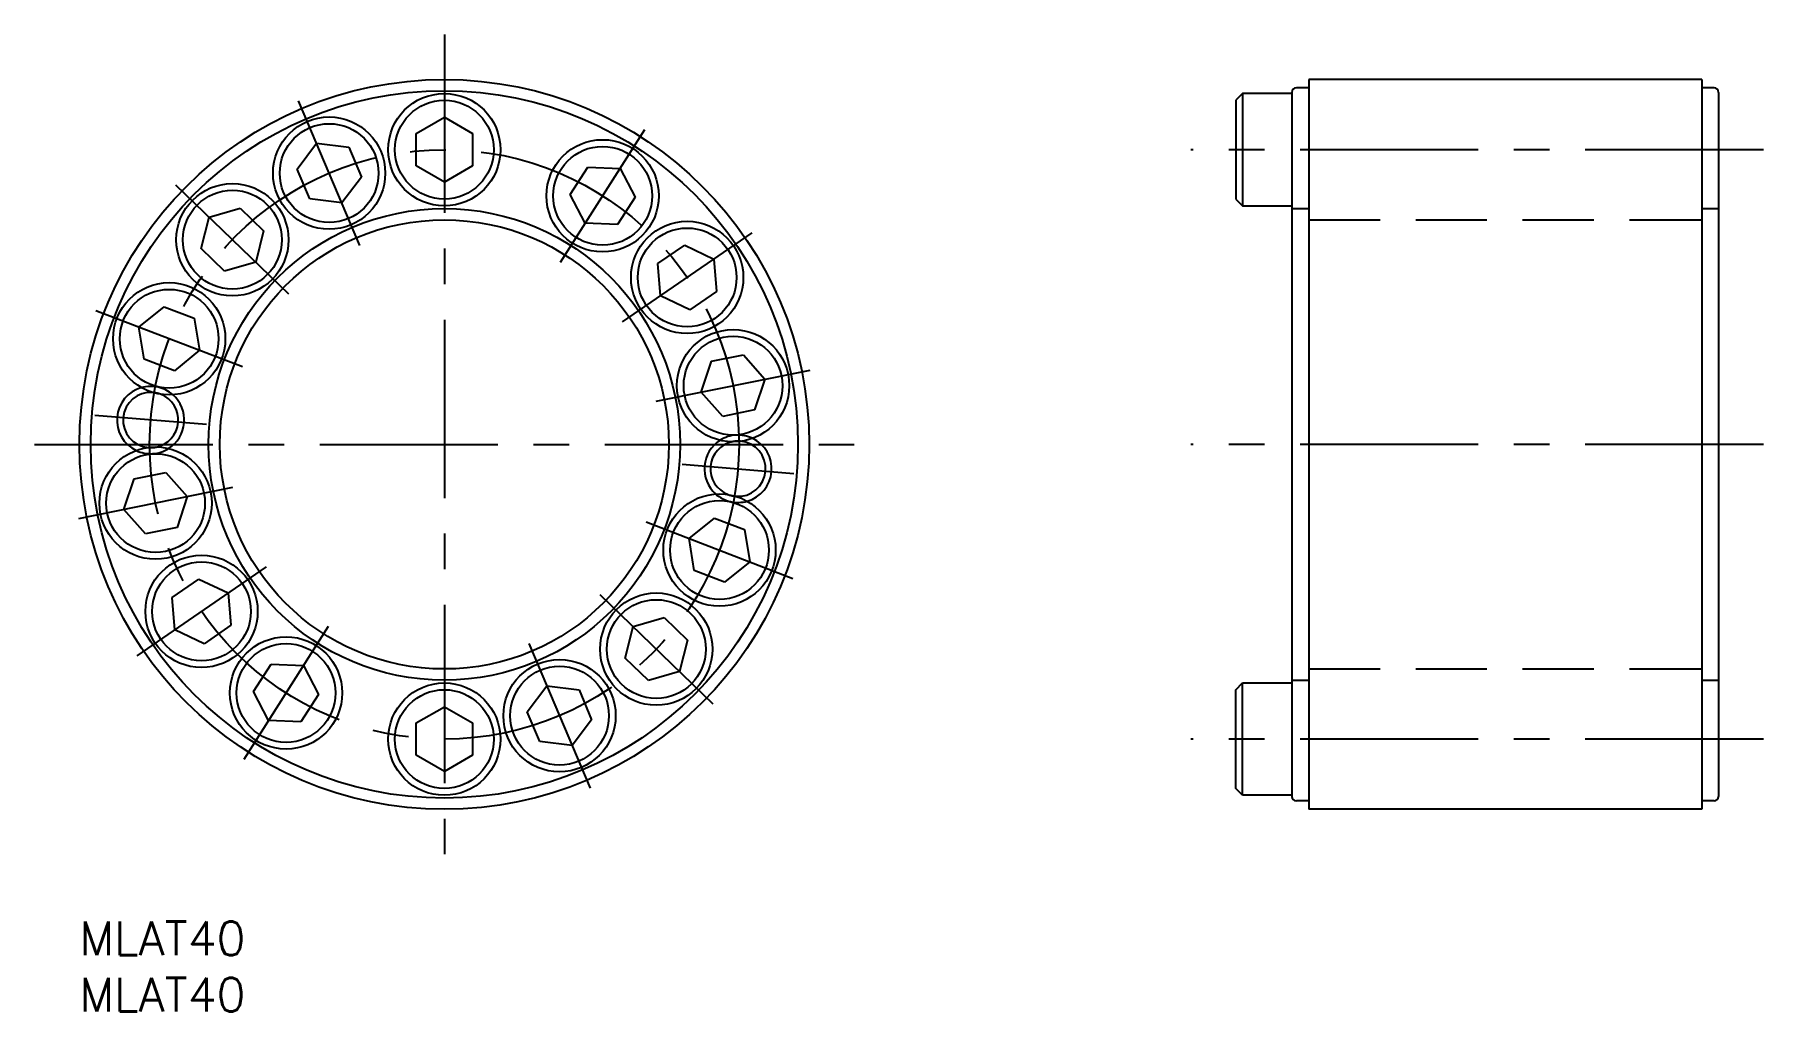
# Model space of a CAD drawing. Extents: x -4 to 150, y -8 to 79.
import ezdxf

# ---------------------------------------------------------------- set-up
doc = ezdxf.new("R2010")
doc.units = 0
doc.header["$LTSCALE"] = 0.5
doc.linetypes.add('CENTER', pattern=[50.8, 31.75, -6.35, 6.35, -6.35])
doc.linetypes.add('DASHED', pattern=[19.05, 12.7, -6.35])
for name, color, linetype in [('MSM_CENTER', 1, 'CENTER'), ('MSM_CONTINUOUS', 7, 'CONTINUOUS'), ('MSM_DASHED', 4, 'DASHED'), ('MSM_NARROW', 5, 'CONTINUOUS'), ('MSM_PART_NUMBER', 7, 'CONTINUOUS')]:
    doc.layers.add(name, color=color, linetype=linetype)
doc.styles.get("Standard").update_dxf_attribs({"font": 'txt.shx', "height": 3, "bigfont": 'bigfont.shx'})

# ---------------------------------------------------------------- blocks, each defined once
blk = doc.blocks.new('*U4')
at = {"layer": 'MSM_PART_NUMBER'}
blk.add_text('MLAT40', height=3, dxfattribs=at).set_placement((0, -3))
blk = doc.blocks.new('*U5')
at = {"layer": 'MSM_PART_NUMBER'}
blk.add_text('MLAT40', height=3, dxfattribs=at).set_placement((0, -8))

msp = doc.modelspace()

# ---------------------------------------------------------------- linework, layer by layer
at = {"layer": 'MSM_CENTER'}
for p, q in [((32.5, 79), (32.5, 6)), ((24.98, 60.22), (19.5, 73.11)), ((42.84, 58.74), (50.37, 70.54)), ((150, 68.75), (99, 68.75)), ((18.66, 55.88), (8.58, 65.59)), ((48.36, 53.41), (59.91, 61.33)), ((14.53, 49.41), (1.45, 54.41)), ((51.36, 46.35), (65.08, 49.12)), ((11.32, 44.27), (1.36, 45.08)), ((-4, 42.5), (69, 42.5)), ((150, 42.5), (99, 42.5)), ((53.68, 40.75), (63.64, 39.9)), ((13.63, 38.67), (-0.08, 35.86)), ((50.48, 35.61), (63.54, 30.57)), ((16.63, 31.6), (5.1, 23.66)), ((46.35, 29.13), (56.41, 19.4)), ((22.15, 26.27), (14.64, 14.45)), ((40.03, 24.78), (45.49, 11.89)), ((150, 16.25), (99, 16.25))]:
    msp.add_line(p, q, dxfattribs=at)
msp.add_circle((32.5, 42.5), 26.25, dxfattribs=at)
at = {"layer": 'MSM_CONTINUOUS'}
for p, q in [((109.5, 74.25), (108.4, 74.25)), ((109.5, 75), (109.5, 10)), ((144.5, 75), (109.5, 75)), ((144.5, 75), (144.5, 10)), ((145.6, 74.25), (144.5, 74.25)), ((103.6, 73.75), (103, 73.15)), ((103, 73.15), (103, 64.35)), ((108, 73.75), (103.6, 73.75)), ((103.6, 73.75), (103.6, 63.75)), ((108, 73.85), (108, 11.15)), ((146, 73.85), (146, 11.15)), ((30, 70.19), (32.5, 71.64)), ((32.5, 71.64), (35, 70.19)), ((19.38, 67.01), (21.11, 69.32)), ((21.11, 69.32), (23.98, 68.97)), ((30, 67.31), (30, 70.19)), ((35, 70.19), (35, 67.31)), ((23.98, 68.97), (25.11, 66.31)), ((20.51, 64.36), (19.38, 67.01)), ((25.11, 66.31), (23.37, 64.01)), ((32.5, 65.86), (30, 67.31)), ((35, 67.31), (32.5, 65.86)), ((43.72, 64.77), (45.27, 67.2)), ((45.27, 67.2), (48.16, 67.07)), ((48.16, 67.07), (49.49, 64.51)), ((45.05, 62.21), (43.72, 64.77)), ((11.54, 62.74), (14.31, 63.54)), ((14.31, 63.54), (16.39, 61.53)), ((23.37, 64.01), (20.51, 64.36)), ((49.49, 64.51), (47.93, 62.08)), ((103, 64.35), (103.6, 63.75)), ((103.6, 63.75), (108, 63.75)), ((10.84, 59.94), (11.54, 62.74)), ((47.93, 62.08), (45.05, 62.21)), ((16.39, 61.53), (15.7, 58.73)), ((51.53, 58.61), (53.91, 60.25)), ((53.91, 60.25), (56.51, 59)), ((12.92, 57.93), (10.84, 59.94)), ((15.7, 58.73), (12.92, 57.93)), ((51.75, 55.74), (51.53, 58.61)), ((56.51, 59), (56.74, 56.12)), ((54.36, 54.49), (51.75, 55.74)), ((56.74, 56.12), (54.36, 54.49)), ((5.3, 52.94), (7.54, 54.76)), ((7.54, 54.76), (10.23, 53.73)), ((5.75, 50.09), (5.3, 52.94)), ((10.23, 53.73), (10.69, 50.88)), ((10.69, 50.88), (8.45, 49.06)), ((8.45, 49.06), (5.75, 50.09)), ((55.39, 47.16), (56.31, 49.9)), ((56.31, 49.9), (59.14, 50.47)), ((59.14, 50.47), (61.05, 48.3)), ((61.05, 48.3), (60.13, 45.57)), ((57.3, 45), (55.39, 47.16)), ((60.13, 45.57), (57.3, 45)), ((3.95, 36.69), (4.86, 39.43)), ((4.86, 39.43), (7.69, 40.01)), ((7.69, 40.01), (9.6, 37.85)), ((9.6, 37.85), (8.69, 35.11)), ((5.87, 34.53), (3.95, 36.69)), ((54.31, 34.13), (56.56, 35.94)), ((56.56, 35.94), (59.25, 34.91)), ((8.69, 35.11), (5.87, 34.53)), ((54.76, 31.28), (54.31, 34.13)), ((59.25, 34.91), (59.7, 32.05)), ((57.45, 30.24), (54.76, 31.28)), ((59.7, 32.05), (57.45, 30.24)), ((8.26, 28.87), (10.64, 30.51)), ((10.64, 30.51), (13.24, 29.27)), ((13.24, 29.27), (13.47, 26.39)), ((8.49, 25.99), (8.26, 28.87)), ((13.47, 26.39), (11.1, 24.75)), ((48.61, 23.47), (49.31, 26.27)), ((49.31, 26.27), (52.08, 27.07)), ((52.08, 27.07), (54.16, 25.06)), ((11.1, 24.75), (8.49, 25.99)), ((54.16, 25.06), (53.46, 22.26)), ((50.68, 21.47), (48.61, 23.47)), ((15.51, 20.48), (17.06, 22.92)), ((17.06, 22.92), (19.94, 22.8)), ((19.94, 22.8), (21.28, 20.24)), ((53.46, 22.26), (50.68, 21.47)), ((16.85, 17.92), (15.51, 20.48)), ((21.28, 20.24), (19.73, 17.8)), ((39.89, 18.69), (41.63, 20.99)), ((41.63, 20.99), (44.5, 20.64)), ((44.5, 20.64), (45.62, 17.98)), ((103, 20.65), (103.6, 21.25)), ((103, 11.85), (103, 20.65)), ((103.6, 21.25), (108, 21.25)), ((103.6, 11.25), (103.6, 21.25)), ((30, 17.69), (32.5, 19.14)), ((32.5, 19.14), (35, 17.69)), ((41.02, 16.03), (39.89, 18.69)), ((19.73, 17.8), (16.85, 17.92)), ((30, 14.81), (30, 17.69)), ((35, 17.69), (35, 14.81)), ((45.62, 17.98), (43.88, 15.68)), ((43.88, 15.68), (41.02, 16.03)), ((32.5, 13.36), (30, 14.81)), ((35, 14.81), (32.5, 13.36)), ((103.6, 11.25), (103, 11.85)), ((108, 11.25), (103.6, 11.25)), ((109.5, 10.75), (108.4, 10.75)), ((144.5, 10), (109.5, 10)), ((145.6, 10.75), (144.5, 10.75))]:
    msp.add_line(p, q, dxfattribs=at)
for centre, radius in [((32.5, 42.5), 32.5), ((32.5, 42.5), 31.5), ((32.5, 68.75), 5), ((32.5, 68.75), 4.4), ((22.24, 66.66), 5), ((22.24, 66.66), 4.4), ((46.6, 64.64), 5), ((46.6, 64.64), 4.4), ((13.62, 60.73), 5), ((13.62, 60.73), 4.4), ((32.5, 42.5), 21), ((32.5, 42.5), 20), ((54.13, 57.37), 5), ((54.13, 57.37), 4.4), ((7.99, 51.91), 5), ((7.99, 51.91), 4.4), ((58.22, 47.73), 5), ((58.22, 47.73), 4.4), ((6.78, 37.27), 5), ((6.78, 37.27), 4.4), ((57.01, 33.09), 5), ((57.01, 33.09), 4.4), ((10.87, 27.63), 5), ((10.87, 27.63), 4.4), ((51.38, 24.27), 5), ((51.38, 24.27), 4.4), ((18.4, 20.36), 5), ((18.4, 20.36), 4.4), ((42.76, 18.34), 5), ((42.76, 18.34), 4.4), ((32.5, 16.25), 5), ((32.5, 16.25), 4.4)]:
    msp.add_circle(centre, radius, dxfattribs=at)
for centre, radius, start, end in [((108.4, 73.85), 0.4, 90, 180), ((145.6, 73.85), 0.4, 0, 90), ((6.34, 44.67), 2.46, 85.4407, 265.0593), ((6.34, 44.67), 2.46, 281.6907, 68.8093), ((58.66, 40.33), 2.46, 101.6907, 248.8093), ((58.66, 40.33), 2.46, 265.4407, 85.0593), ((108.4, 11.15), 0.4, 180, 270), ((145.6, 11.15), 0.4, 270, 0)]:
    msp.add_arc(centre, radius, start, end, dxfattribs=at)
at = {"layer": 'MSM_DASHED'}
for p, q in [((108, 63.5), (109.5, 63.5)), ((144.5, 63.5), (146, 63.5)), ((109.5, 62.5), (144.5, 62.5)), ((109.5, 22.5), (144.5, 22.5)), ((108, 21.5), (109.5, 21.5)), ((144.5, 21.5), (146, 21.5))]:
    msp.add_line(p, q, dxfattribs=at)
for centre, radius, start, end in [((6.34, 44.67), 3, 48.4405, 105.8095), ((6.34, 44.67), 2.46, 68.8093, 85.4407), ((58.66, 40.33), 3, 64.6905, 122.0595), ((6.34, 44.67), 3, 244.6905, 302.0595), ((6.34, 44.67), 2.46, 265.0593, 281.6907), ((58.66, 40.33), 2.46, 85.0593, 101.6907), ((58.66, 40.33), 3, 228.4405, 285.8095), ((58.66, 40.33), 2.46, 248.8093, 265.4407)]:
    msp.add_arc(centre, radius, start, end, dxfattribs=at)
at = {"layer": 'MSM_NARROW'}
for centre, start, end in [((6.34, 44.67), 105.8095, 244.6905), ((6.34, 44.67), 302.0595, 48.4405), ((58.66, 40.33), 122.0595, 228.4405), ((58.66, 40.33), 285.8095, 64.6905)]:
    msp.add_arc(centre, 3, start, end, dxfattribs=at)

# ---------------------------------------------------------------- block references
at = {"layer": 'MSM_CONTINUOUS'}
for name in ['*U4', '*U5']:
    msp.add_blockref(name, (0, 0), dxfattribs=at)

doc.saveas('drawing.dxf')
